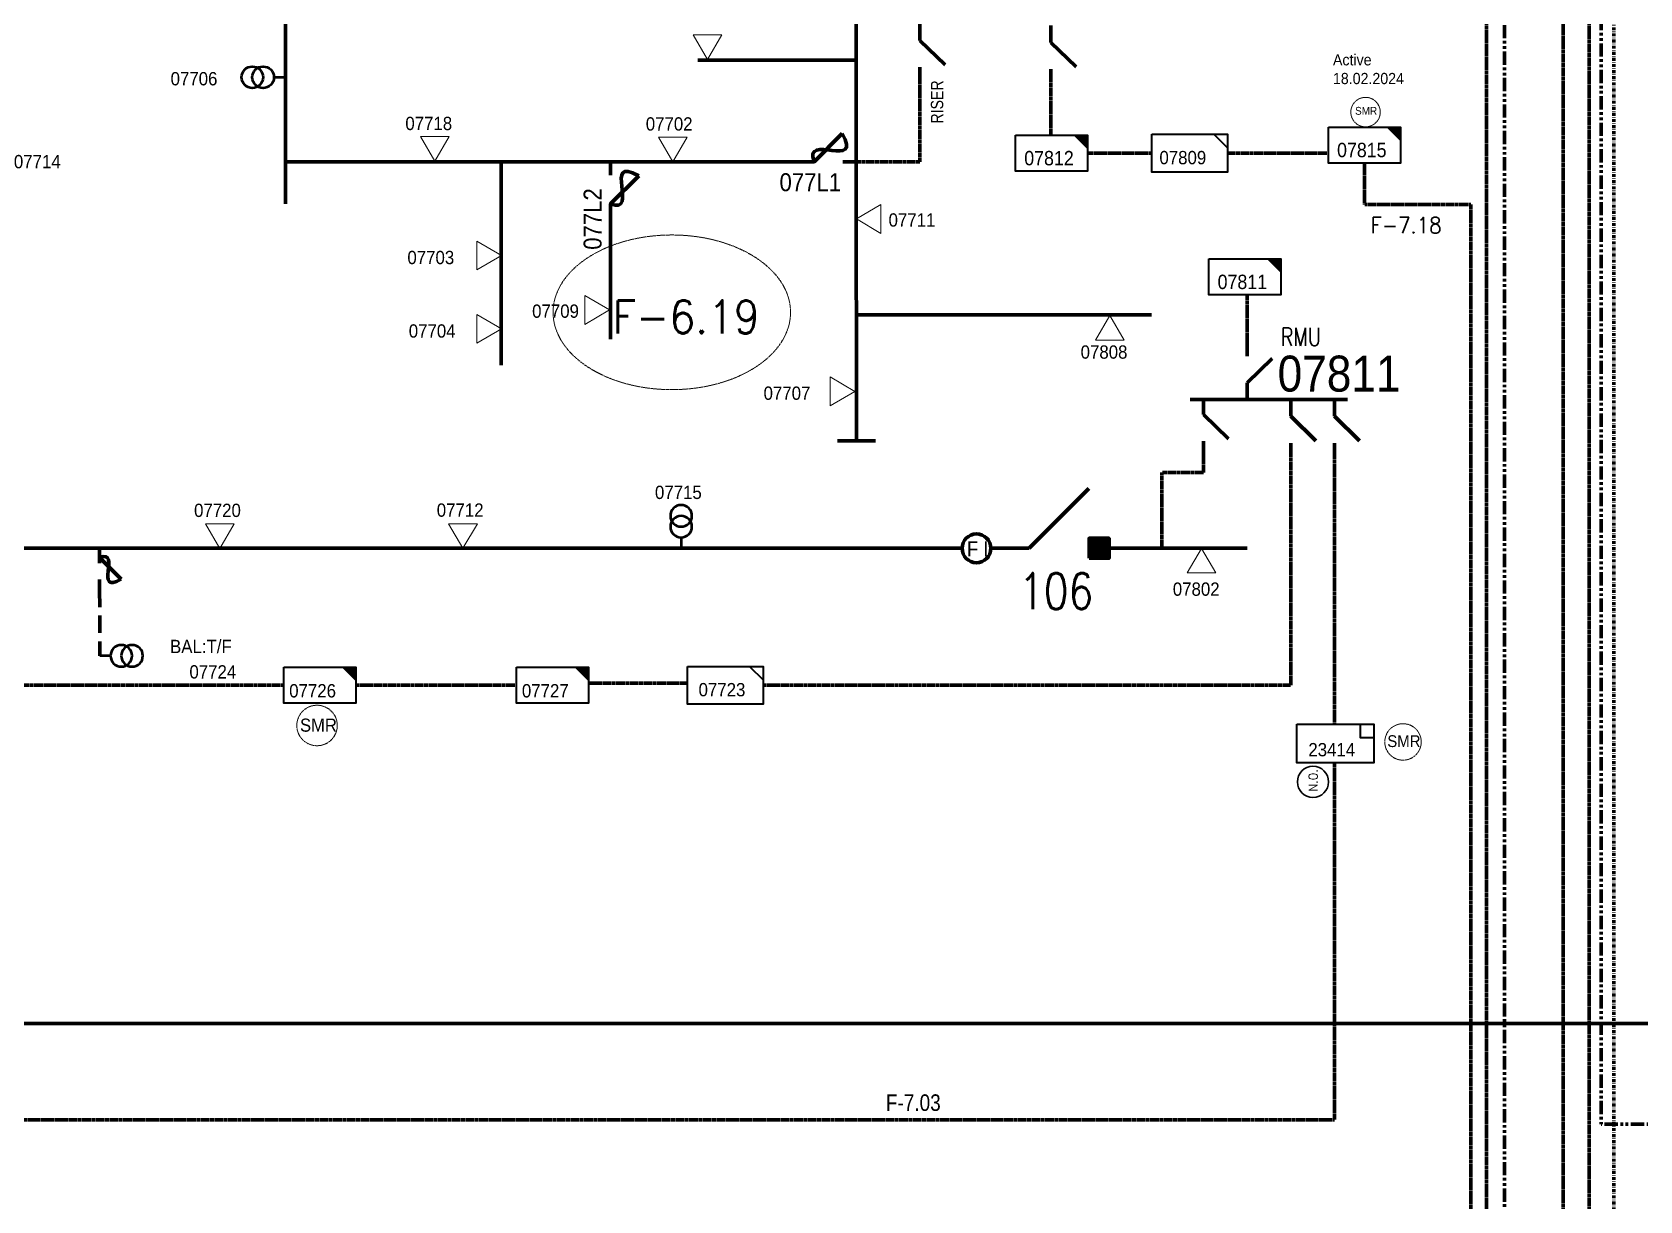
# Model space of a CAD drawing. Header units: metres. Extents: x 65984 to 144644, y -19036 to 23726.
# Drawn here: x 123070.7 to 123517.7, y 20075.8 to 20400.7 of the extents above; entities that cross this region are included whole.
import ezdxf
from ezdxf.enums import TextEntityAlignment as Align

# ---------------------------------------------------------------- set-up
doc = ezdxf.new("R2010")
doc.units = ezdxf.units.M
doc.header["$MEASUREMENT"] = 0
for name, pattern in [('( Phantom )', [2.5, 1.25, -0.25, 0.25, -0.25, 0.25, -0.25]), ('DGN Style 3', [0.013877, 0, -0.013877]), ('DGN Style 4', [1.6, 0.8, -0.4, 0, -0.4]), ('HIDDEN2', [2381.25, 1587.5, -793.75])]:
    doc.linetypes.add(name, pattern=pattern)
doc.layers.get('0').update_dxf_attribs({"color": 95, "lineweight": 40})
for name, color, linetype, lineweight in [('ABS', 7, 'Continuous', 40), ('ABS NUMBER', 112, 'Continuous', 30), ('d_eos', 111, 'Continuous', 40), ('d_eos no', 121, 'Continuous', 40), ('d_fco', 5, 'Continuous', 40), ('d_fco text', 95, 'Continuous', 40), ('d_oh branch', 94, 'Continuous', 40), ('d_switch', 95, 'Continuous', 40), ('d_tf', 1, 'Continuous', 40), ('d_tf no', 6, 'Continuous', 40), ('d_tf_200', 1, 'Continuous', 40), ('d_ug cable', 95, 'Continuous', 40), ('d_ug main line', 95, 'Continuous', 40), ('d_unit sub', 7, 'Continuous', 40), ('EARTH FAULT INDICATOR', 95, 'Continuous', 40), ('FDR  1  08', 13, 'Continuous', 106), ('fedr no', 95, 'Continuous', 40), ('Level 37', 7, 'Continuous', 0), ('O H MAIN FEEDER', 4, 'Continuous', 100), ('SW N O', 114, 'Continuous', 30)]:
    doc.layers.add(name, color=color, linetype=linetype, lineweight=lineweight)
doc.styles.add('NASKHF', font='naskhf.shx', dxfattribs={"height": 8})
doc.styles.add('Style-Andalus', font='andlso.ttf')
doc.styles.add('Style-Arial', font='arial.ttf')
doc.styles.add('Style-ENGINEERING', font='ENGINEERING.shx')
doc.styles.add('Style-msdefault', font='msdefault.shx')
doc.styles.add('Style-STANDARD', font='STANDARD.shx')

# ---------------------------------------------------------------- blocks, each defined once
blk = doc.blocks.new('TF_8')
at = {"color": 0, "linetype": 'ByBlock', "lineweight": -2}
blk.add_line((6.3, 4.95), (9.9, 1.35), dxfattribs=at)
blk.add_3dface([(-10.1, 4.95), (9.9, 4.95), (9.9, -5.05), (-10.1, -5.05)], dxfattribs=at)
blk = doc.blocks.new('TFU_25')
at = {"layer": 'd_tf_200', "color": 7, "linetype": 'Continuous', "lineweight": 53}
blk.add_line((0, 10), (0, 0), dxfattribs=at)
at = {"layer": 'd_tf_200', "color": 7, "linetype": 'Continuous', "lineweight": 53, "extrusion": (0, 0, -1)}
for centre in [(0, 30), (0, 20)]:
    blk.add_circle(centre, 10, dxfattribs=at)
blk = doc.blocks.new('TF3')
at = {"color": 0, "linetype": 'ByBlock', "lineweight": -2}
for p, q in [((11.3, 9), (18.3, 9)), ((18.3, 9), (18.3, 2))]:
    blk.add_line(p, q, dxfattribs=at)
at = {"color": 0, "linetype": 'ByBlock', "lineweight": -2, "flags": 128}
blk.add_lwpolyline([(18.3, 2), (11.3, 2), (11.3, 9)], dxfattribs=at)
at = {"color": 0, "linetype": 'ByBlock', "lineweight": -2}
blk.add_3dface([(-21.7, 9), (18.3, 9), (18.3, -11), (-21.7, -11)], dxfattribs=at)
blk = doc.blocks.new('ABS2_1_1')
at = {"color": 0, "linetype": 'ByBlock', "lineweight": -2, "ltscale": 500}
for q in [(-29900, 43500), (0, 0)]:
    blk.add_line((0, 13600), q, dxfattribs=at)
at = {"color": 0, "linetype": 'ByBlock', "lineweight": -2, "ltscale": 500, "flags": 128}
for points in [[(5000, 43600), (-5000, 43600), (-5000, 53600), (5000, 53600)], [(3791, 49653), (3791, 49653), (3791, 49653)]]:
    blk.add_lwpolyline(points, close=True, dxfattribs=at)
at = {"color": 0, "linetype": 'ByBlock', "lineweight": -2, "ltscale": 500}
for points in [[(5000, 43600), (-5000, 43600), (5000, 53600), (-5000, 53600)], [(3791, 49653), (3791, 49653), (3791, 49653)]]:
    blk.add_solid(points, dxfattribs=at)
blk = doc.blocks.new('FUSE01')
at = {"color": 0, "linetype": 'ByBlock', "lineweight": -2}
blk.add_line((0, -17.15), (0, -22.55), dxfattribs=at)
at = {"color": 0, "linetype": 'ByBlock', "lineweight": -2, "flags": 128}
blk.add_lwpolyline([(0, 0.05), (0, -5.75), (-11.2, -16.95)], dxfattribs=at)
at = {"color": 0, "linetype": 'ByBlock', "lineweight": -2}
blk.add_open_spline([(-11.2, -16.95), (3.4, -25.35), (-11.6, -1.35), (0, -5.75)], degree=3, dxfattribs=at)
blk = doc.blocks.new('TFU_19')
at = {"layer": 'd_tf_200', "color": 3, "linetype": 'Continuous', "lineweight": 53}
blk.add_line((0, 10), (0, 0), dxfattribs=at)
for centre in [(0, 30), (0, 20)]:
    blk.add_circle(centre, 10, dxfattribs=at)
blk = doc.blocks.new('exist.us-1000kva')
at = {"color": 0, "linetype": 'ByBlock', "lineweight": -2, "flags": 128}
blk.add_lwpolyline([(39.99, 12.92), (32.8, 20), (40, 20)], close=True, dxfattribs=at)
at = {"color": 0, "linetype": 'ByBlock', "lineweight": -2, "extrusion": (0, 0, -1)}
blk.add_solid([(-39.99, 12.92), (-32.8, 20), (-40, 20)], dxfattribs=at)
at = {"color": 0, "linetype": 'ByBlock', "lineweight": -2, "xscale": 2, "yscale": 2}
blk.add_blockref('TF_8', (20.2, 10.1), dxfattribs=at)
blk = doc.blocks.new('*U908')
at = {"layer": 'EARTH FAULT INDICATOR', "color": 7, "linetype": 'Continuous', "lineweight": 100}
blk.add_circle((0.02, 0.13), 4, dxfattribs=at)
at = {"layer": 'EARTH FAULT INDICATOR', "color": 7, "lineweight": 140, "style": 'Style-Andalus', "width": 0.9}
blk.add_text('F I', height=4.234, dxfattribs=at).set_placement((-2.61, 2.11), align=Align.TOP_LEFT)
blk = doc.blocks.new('FUSE01_1')
at = {"color": 0, "linetype": 'ByBlock', "lineweight": -2, "ltscale": 500}
blk.add_line((0, -8575), (0, -11275), dxfattribs=at)
at = {"color": 0, "linetype": 'ByBlock', "lineweight": -2, "ltscale": 500, "flags": 128}
blk.add_lwpolyline([(0, 25), (0, -2875), (-5600, -8475)], dxfattribs=at)
at = {"color": 0, "linetype": 'ByBlock', "lineweight": -2, "ltscale": 500}
blk.add_open_spline([(-5600, -8475), (1700, -12675), (-5800, -675), (0, -2875)], degree=3, dxfattribs=at)
blk = doc.blocks.new('TRA1_487')
at = {"layer": 'd_tf', "color": 7, "linetype": 'Continuous', "lineweight": 0, "ltscale": 0.000351504, "flags": 128}
blk.add_lwpolyline([(9.9, -17), (-0.1, 0), (-10.1, -17)], close=True, dxfattribs=at)
blk = doc.blocks.new('TRA1_486')
at = {"layer": 'd_tf', "color": 7, "linetype": 'Continuous', "lineweight": 0, "ltscale": 0.000351504, "xscale": 1.000046564039523, "yscale": 1.000046564039523, "zscale": 1.000046564039523, "rotation": 180}
blk.add_blockref('TRA1_487', (0, 0), dxfattribs=at)
blk = doc.blocks.new('TRA1_489')
at = {"layer": 'd_tf', "color": 3, "linetype": 'Continuous', "lineweight": 0, "ltscale": 0.000351504, "flags": 128}
blk.add_lwpolyline([(10, -17), (0, 0), (-10, -17)], close=True, dxfattribs=at)
blk = doc.blocks.new('TRA1_488')
at = {"layer": 'd_tf', "color": 3, "linetype": 'Continuous', "lineweight": 0, "ltscale": 0.000351504, "xscale": 1.000046564039523, "yscale": 1.000046564039523, "zscale": 1.000046564039523, "rotation": 180}
blk.add_blockref('TRA1_489', (0, 0), dxfattribs=at)
blk = doc.blocks.new('TRA1_491')
at = {"layer": 'd_tf', "color": 3, "linetype": 'Continuous', "lineweight": 0, "ltscale": 0.000351504, "extrusion": (0, 0, -1), "flags": 128}
blk.add_lwpolyline([(-10, -17), (0, 0), (10, -17)], close=True, dxfattribs=at)
blk = doc.blocks.new('TRA1_490')
at = {"layer": 'd_tf', "color": 3, "linetype": 'Continuous', "lineweight": 0, "ltscale": 0.000351504, "xscale": 1.000046564039522, "yscale": 1.000046564039522, "zscale": 1.000046564039522, "rotation": 180}
blk.add_blockref('TRA1_491', (0, 0), dxfattribs=at)
blk = doc.blocks.new('*U969')
at = {"layer": 'SW N O', "color": 3, "ltscale": 0.426762}
blk.add_circle((0, 0), 16.8, dxfattribs=at)
at = {"layer": 'SW N O', "color": 3, "style": 'Style-STANDARD'}
blk.add_text('N.O.', height=9.6, dxfattribs=at).set_placement((1.7, -0.2), align=Align.MIDDLE_CENTER)

msp = doc.modelspace()

# ---------------------------------------------------------------- linework, layer by layer
at = {"layer": 'd_eos', "color": 3, "linetype": 'Continuous', "lineweight": 211, "ltscale": 0.638341}
for p, q in [((123317.55, 20403.04), (123317.55, 20398.39)), ((123353.99, 20402.53), (123353.99, 20397.88)), ((123317.55, 20398.39), (123324.56, 20391.6)), ((123353.99, 20397.88), (123360.99, 20391.09)), ((123317.55, 20390.95), (123317.55, 20388.13)), ((123353.99, 20390.44), (123353.99, 20387.61))]:
    msp.add_line(p, q, dxfattribs=at)
at = {"layer": 'd_eos', "color": 7, "linetype": 'Continuous', "lineweight": 211, "ltscale": 0.638341}
for p, q in [((123408.54, 20310.67), (123408.54, 20313.49)), ((123408.54, 20303.22), (123415.54, 20310.02)), ((123408.54, 20298.57), (123408.54, 20303.22)), ((123436.42, 20298.58), (123392.74, 20298.57)), ((123396.39, 20299.09), (123396.39, 20294.44)), ((123420.68, 20298.58), (123420.68, 20293.93)), ((123432.83, 20298.58), (123432.83, 20293.93)), ((123396.39, 20294.44), (123403.4, 20287.64)), ((123420.68, 20293.93), (123427.69, 20287.13)), ((123432.83, 20293.93), (123439.83, 20287.13)), ((123396.39, 20286.99), (123396.39, 20284.17)), ((123420.68, 20286.48), (123420.68, 20283.66)), ((123432.83, 20286.48), (123432.83, 20283.66))]:
    msp.add_line(p, q, dxfattribs=at)
at = {"layer": 'd_oh branch', "color": 3, "linetype": 'Continuous', "lineweight": 100}
for p, q in [((123299.85, 20392.97), (123255.74, 20392.97)), ((123201.09, 20364.72), (123201.12, 20308.18)), ((123231.5, 20348.92), (123231.5, 20315.34))]:
    msp.add_line(p, q, dxfattribs=at)
at = {"layer": 'd_oh branch', "color": 7, "linetype": 'Continuous', "lineweight": 100}
msp.add_line((123089.44, 20257.23), (123089.44, 20253.08), dxfattribs=at)
at = {"layer": 'd_ug cable', "color": 3, "linetype": 'DGN Style 3', "lineweight": 100}
for p, q in [((123353.99, 20372.07), (123353.99, 20389.03)), ((123364.16, 20367.06), (123382.03, 20367.06))]:
    msp.add_line(p, q, dxfattribs=at)
at = {"layer": 'd_ug cable', "color": 7, "linetype": 'DGN Style 3', "lineweight": 100}
for p, q in [((123408.54, 20327.66), (123408.54, 20313.49)), ((123384.82, 20278.32), (123384.82, 20257.23)), ((123205.34, 20219.14), (123160.65, 20219.14)), ((123252.93, 20219.78), (123225.35, 20219.78))]:
    msp.add_line(p, q, dxfattribs=at)
at = {"layer": 'd_ug cable', "color": 7, "linetype": 'HIDDEN2', "lineweight": 158, "ltscale": 0.003}
msp.add_line((123089.44, 20245.65), (123089.45, 20227.34), dxfattribs=at)
at = {"layer": 'd_ug cable', "color": 57, "linetype": '( Phantom )', "lineweight": 106, "ltscale": 2.94, "true_color": 0x7d8a21, "flags": 128}
msp.add_lwpolyline([(124127.2, 20304.75), (124127.2, 20097.15), (123507.01, 20097.15), (123507.01, 20781.46), (123227.81, 20781.46), (123227.81, 20843.75)], dxfattribs=at)
at = {"layer": 'd_ug cable', "color": 191, "linetype": '( Phantom )', "lineweight": 106, "ltscale": 2.94, "flags": 128}
msp.add_lwpolyline([(123384.21, 20690.87), (123384.21, 20700.94), (123480.12, 20700.94), (123480.12, 19778.95), (114898.62, 19778.95), (114898.62, 19923.56)], dxfattribs=at)
at = {"layer": 'd_ug cable', "color": 5, "linetype": 'DGN Style 3', "lineweight": 100, "flags": 128}
msp.add_lwpolyline([(123460.83, 20656.3), (123460.83, 20632.46), (123475.13, 20632.46), (123475.13, 19772.86), (114852.43, 19771), (114852.67, 19985.2), (114852.67, 19985.2), (114852.67, 19985.5)], dxfattribs=at)
at = {"layer": 'd_ug cable', "color": 30, "linetype": 'DGN Style 3', "lineweight": 140, "flags": 128}
msp.add_lwpolyline([(123535.66, 20621.08), (123496.41, 20621.08), (123496.41, 19991.38), (117971.14, 19991.38), (117971.14, 20024.1)], dxfattribs=at)
at = {"layer": 'd_ug cable', "color": 3, "linetype": 'DGN Style 3', "lineweight": 100, "flags": 128}
for points in [[(123536.45, 20608.93), (123503.67, 20608.93), (123503.67, 19785.82), (114953.59, 19785.82), (114953.59, 20040.85), (114953.59, 20040.85), (114953.59, 20133.59)], [(123299.86, 20364.7), (123317.55, 20364.7), (123317.55, 20388.13)], [(123403.05, 20367.06), (123431.14, 20367.06)], [(123441.15, 20364.32), (123441.15, 20352.83), (123470.79, 20352.83), (123470.79, 19749.02), (114669.88, 19749.02), (114669.88, 19765.67)]]:
    msp.add_lwpolyline(points, dxfattribs=at)
at = {"layer": 'd_ug cable', "color": 7, "linetype": 'DGN Style 3', "lineweight": 100, "flags": 128}
for points in [[(122907.57, 20398.93), (122987.23, 20398.93), (122987.23, 20219.14), (123140.63, 20219.14)], [(123396.39, 20285.58), (123396.39, 20278.32), (123384.82, 20278.32)], [(123273.93, 20219.16), (123420.68, 20219.16), (123420.68, 20283.66)]]:
    msp.add_lwpolyline(points, dxfattribs=at)
at = {"layer": 'd_ug cable', "color": 2, "linetype": 'DGN Style 3', "lineweight": 13}
for centre, radius in [((123441.47, 20378.48), 4.1), ((123149.89, 20207.97), 5.63), ((123451.89, 20203.4), 5.07)]:
    msp.add_circle(centre, radius, dxfattribs=at)
at = {"layer": 'd_ug main line', "color": 60, "linetype": 'DGN Style 4', "lineweight": 140, "flags": 128}
msp.add_lwpolyline([(118699.08, 20085.49), (118699.08, 19955.46), (123510.56, 19955.46), (123510.56, 20787.74), (123417, 20787.74), (123417, 20795.37)], dxfattribs=at)
at = {"layer": 'FDR  1  08', "color": 7, "linetype": 'DGN Style 3', "lineweight": 140, "flags": 128}
for points in [[(123432.83, 20283.66), (123432.83, 20208.42)], [(123432.83, 20197.55), (123432.83, 20098.38)]]:
    msp.add_lwpolyline(points, dxfattribs=at)
at = {"layer": 'FDR  1  08', "color": 22, "linetype": 'DGN Style 3', "lineweight": 140, "flags": 128}
msp.add_lwpolyline([(123432.83, 20098.38), (118755.64, 20098.38), (118755.64, 20154.68)], dxfattribs=at)
at = {"layer": 'fedr no', "color": 82, "linetype": 'DGN Style 3', "lineweight": 13, "true_color": 0x1dc70e}
msp.add_ellipse((123248.55, 20322.83), major_axis=(33.02, 0), ratio=0.651175, dxfattribs=at)
at = {"layer": 'O H MAIN FEEDER', "color": 3, "lineweight": 211, "ltscale": 0.960543}
for p, q in [((123141.09, 20420.42), (123141.13, 20353)), ((123299.86, 20365.34), (123299.84, 20419.56)), ((123141.12, 20364.7), (123284.04, 20364.7)), ((123299.86, 20365.34), (123299.92, 20287.12)), ((123299.89, 20322.11), (123381.99, 20322.11)), ((123305.23, 20287.12), (123294.6, 20287.12))]:
    msp.add_line(p, q, dxfattribs=at)
at = {"layer": 'O H MAIN FEEDER', "color": 7, "lineweight": 211, "ltscale": 0.960543}
for p, q in [((122714.88, 20257.23), (123329.26, 20257.23)), ((123337.26, 20257.23), (123342.13, 20257.23)), ((123370.32, 20257.23), (123408.58, 20257.23))]:
    msp.add_line(p, q, dxfattribs=at)
at = {"layer": 'O H MAIN FEEDER', "color": 200, "lineweight": 211, "ltscale": 0.426762}
msp.add_line((123894.79, 20125.13), (118552.79, 20125.13), dxfattribs=at)

# ---------------------------------------------------------------- block references
at = {"color": 251, "linetype": 'Continuous', "lineweight": 106, "ltscale": 0.290909, "xscale": 0.00107031328785102, "yscale": -0.00107031328785102, "zscale": 0.00204845887995154, "rotation": 180.0000000000001}
msp.add_blockref('FUSE01_1', (123089.44, 20257.72), dxfattribs=at)
at = {"layer": 'ABS', "color": 7, "linetype": 'Continuous', "lineweight": 211, "ltscale": 0.829472, "xscale": 0.000555747191877611, "yscale": 0.000555747191877611, "zscale": 0.0003680335276451397, "rotation": 269.9999999999996}
msp.add_blockref('ABS2_1_1', (123340.34, 20257.22), dxfattribs=at)
at = {"layer": 'd_fco', "color": 3, "linetype": 'Continuous', "lineweight": 100, "xscale": 0.7, "zscale": 0.2499179648993302}
for p, yscale, rotation in [((123284.08, 20364.7), -0.7, 270), ((123231.5, 20348.92), 0.7, 180)]:
    msp.add_blockref('FUSE01', p, dxfattribs=dict(at, yscale=yscale, rotation=rotation))
at = {"layer": 'd_tf', "color": 3, "linetype": 'Continuous', "lineweight": 0, "ltscale": 0.000351504, "xscale": 0.4, "yscale": 0.4, "zscale": 0.4}
for name, p, rotation in [('TRA1_488', (123258.49, 20393.15), 359.9999999999999), ('TRA1_488', (123182.62, 20364.87), 359.9999999999999), ('TRA1_488', (123248.84, 20364.69), 359.9999999999999), ('TRA1_490', (123299.91, 20348.77), 270), ('TRA1_488', (123201.17, 20338.6), 89.99999999999997), ('TRA1_488', (123201.17, 20318.21), 89.99999999999997), ('TRA1_488', (123370.33, 20321.91), 180), ('TRA1_488', (123299.43, 20300.86), 89.99999999999997)]:
    msp.add_blockref(name, p, dxfattribs=dict(at, rotation=rotation))
at = {"layer": 'd_tf', "color": 3, "linetype": 'Continuous', "lineweight": 0, "ltscale": 0.000351504, "extrusion": (0, 0, -1), "xscale": 0.4, "yscale": 0.4, "zscale": 0.4, "rotation": 270}
msp.add_blockref('TRA1_490', (-123231.18, 20323.48), dxfattribs=at)
at = {"layer": 'd_tf', "color": 7, "linetype": 'Continuous', "lineweight": 0, "ltscale": 0.000351504, "xscale": 0.4, "yscale": 0.4, "zscale": 0.4}
for p, rotation in [((123122.79, 20257.2), 359.9999999999999), ((123190.43, 20257.23), 359.9999999999999), ((123395.89, 20257.21), 180)]:
    msp.add_blockref('TRA1_486', p, dxfattribs=dict(at, rotation=rotation))
at = {"layer": 'd_tf_200', "color": 3, "linetype": 'Continuous', "lineweight": 53, "xscale": 0.3, "yscale": 0.3, "zscale": 0.3, "rotation": 89.99999999999987}
msp.add_blockref('TFU_19', (123140.89, 20388.17), dxfattribs=at)
at = {"layer": 'd_tf_200', "color": 7, "linetype": 'Continuous', "lineweight": 53, "xscale": 0.2999999999999999, "yscale": 0.2999999999999999, "zscale": 0.2999999999999999}
for p, rotation in [((123251.14, 20257.25), 359.9999999999999), ((123089.45, 20227.34), 269.9999999999999)]:
    msp.add_blockref('TFU_25', p, dxfattribs=dict(at, rotation=rotation))
at = {"layer": 'd_unit sub', "color": 2, "linetype": 'Continuous', "lineweight": 40, "xscale": 0.5004567291912441, "yscale": 0.5004567291912441, "zscale": 0.8199408297222127}
msp.add_blockref('exist.us-1000kva', (123431.14, 20364.32), dxfattribs=at)
at = {"layer": 'd_unit sub', "color": 3, "linetype": 'Continuous', "lineweight": 40}
for name, p, xscale, yscale, zscale in [('exist.us-1000kva', (123344.15, 20362.06), 0.5004567291912441, 0.5004567291912441, 0.8199408297222127), ('TF_8', (123392.65, 20367.11), 1.050783347005979, 1.050783347005979, 0.2499179648993302)]:
    msp.add_blockref(name, p, dxfattribs=dict(at, xscale=xscale, yscale=yscale, zscale=zscale))
at = {"layer": 'd_unit sub', "color": 7, "linetype": 'Continuous', "lineweight": 40}
for name, p, xscale, yscale, zscale in [('exist.us-1000kva', (123397.92, 20327.66), 0.5004567291912441, 0.5004567291912441, 0.8199408297222127), ('exist.us-1000kva', (123140.63, 20214.14), 0.5004567291912441, 0.5004567291912441, 0.8199408297222127), ('exist.us-1000kva', (123205.34, 20214.14), 0.5004567291912441, 0.5004567291912441, 0.8199408297222127), ('TF_8', (123263.53, 20219.21), 1.049630951242166, 1.049630951242166, 0.2499179648993302), ('TF3', (123433.98, 20203.5), 0.5374847941488775, 0.5374847941488775, 0.2499179648993302)]:
    msp.add_blockref(name, p, dxfattribs=dict(at, xscale=xscale, yscale=yscale, zscale=zscale))
at = {"layer": 'EARTH FAULT INDICATOR', "color": 7, "linetype": 'Continuous', "lineweight": 100}
msp.add_blockref('*U908', (123333.24, 20257.09), dxfattribs=at)
at = {"layer": 'SW N O', "color": 3, "xscale": 0.2580958125901364, "yscale": 0.2580958125901364, "zscale": 0.2580958125901364, "rotation": 90}
msp.add_blockref('*U969', (123426.85, 20192.3), dxfattribs=at)

# ---------------------------------------------------------------- texts
at = {"layer": 'ABS NUMBER', "color": 7, "lineweight": 140, "style": 'Style-STANDARD', "width": 0.88}
msp.add_text('106', height=10, dxfattribs=at).set_placement((123355.43, 20245.32), align=Align.MIDDLE_CENTER)
at = {"layer": 'd_eos no', "color": 7, "linetype": 'Continuous', "lineweight": 140, "style": 'Style-Arial', "width": 0.88}
msp.add_text('07811', height=10, dxfattribs=at).set_placement((123417.02, 20310.79), align=Align.TOP_LEFT)
at = {"layer": 'd_fco text', "color": 3, "linetype": 'Continuous', "lineweight": 70, "style": 'Style-msdefault', "width": 0.92}
msp.add_text('077L1', height=5, dxfattribs=at).set_placement((123278.5, 20361.5), align=Align.TOP_LEFT)
msp.add_text('077L2', height=5, rotation=90, dxfattribs=at).set_placement((123224.02, 20340.22), align=Align.TOP_LEFT)
at = {"layer": 'd_switch', "color": 3, "linetype": 'Continuous', "lineweight": 30, "style": 'Style-ENGINEERING', "width": 0.857143}
msp.add_text('RISER', height=3.43, rotation=90, dxfattribs=at).set_placement((123320.59, 20387.31), align=Align.TOP_RIGHT)
at = {"layer": 'd_switch', "color": 55, "linetype": 'Continuous', "lineweight": 30, "style": 'Style-msdefault', "width": 0.857143}
msp.add_text('F-7.03', height=4.607, dxfattribs=at).set_placement((123308.07, 20105.43), align=Align.TOP_LEFT)
at = {"layer": 'd_tf no', "color": 3, "linetype": 'Continuous', "lineweight": 40, "style": 'Style-msdefault'}
for s, height, width, p in [('07706', 3.7, 0.945946, (123109.17, 20389.62)), ('07718', 3.7, 0.945946, (123174.45, 20377.19)), ('07702', 3.7, 0.945946, (123241.31, 20377.05)), ('07812', 4, 0.925, (123346.56, 20367.69)), ('07809', 3.7, 0.945946, (123384.15, 20367.69)), ('07711', 3.7, 0.945946, (123308.83, 20350.35)), ('07703', 3.7, 0.945946, (123175.02, 20339.92)), ('07704', 3.7, 0.945946, (123175.4, 20319.49)), ('07808', 3.7, 0.945946, (123362.24, 20313.64)), ('07707', 3.7, 0.945946, (123274.07, 20302.2))]:
    msp.add_text(s, height=height, dxfattribs=dict(at, width=width)).set_placement(p, align=Align.TOP_LEFT)
at = {"layer": 'd_tf no', "color": 1, "linetype": 'Continuous', "lineweight": 40, "style": 'Style-msdefault', "width": 0.945946}
for height, p in [(2.185, (123438.56, 20379.93)), (3.646, (123145.16, 20209.89)), (3.281, (123447.52, 20205.26))]:
    msp.add_text('SMR', height=height, dxfattribs=at).set_placement(p, align=Align.TOP_LEFT)
at = {"layer": 'd_tf no', "color": 121, "linetype": 'Continuous', "lineweight": 40, "style": 'Style-msdefault', "width": 0.925}
msp.add_text('07815', height=4, dxfattribs=at).set_placement((123433.55, 20369.95), align=Align.TOP_LEFT)
at = {"layer": 'd_tf no', "color": 18, "linetype": 'Continuous', "lineweight": 40, "style": 'Style-msdefault', "width": 0.945946}
msp.add_text('07714', height=3.7, dxfattribs=at).set_placement((123065.59, 20362.87))
at = {"layer": 'd_tf no', "color": 7, "linetype": 'Continuous', "lineweight": 40, "style": 'Style-msdefault'}
for s, height, width, p in [('07811', 4, 0.925, (123400.33, 20333.29)), ('07726', 3.7, 0.945946, (123142.15, 20219.47)), ('07727', 3.7, 0.945946, (123206.86, 20219.47))]:
    msp.add_text(s, height=height, dxfattribs=dict(at, width=width)).set_placement(p, align=Align.TOP_LEFT)
at = {"layer": 'd_tf no', "color": 3, "linetype": 'Continuous', "lineweight": 40, "style": 'Style-msdefault', "width": 0.945946}
msp.add_text('07709', height=3.7, dxfattribs=at).set_placement((123222.72, 20325.01), align=Align.TOP_RIGHT)
at = {"layer": 'd_tf no', "color": 7, "linetype": 'Continuous', "lineweight": 40, "style": 'Style-ENGINEERING', "width": 0.945946}
for s, p in [('07715', (123250.37, 20272.78)), ('07720', (123122.2, 20267.78)), ('07712', (123189.69, 20267.85)), ('07802', (123394.38, 20245.88)), ('BAL:T/F', (123117.59, 20229.94)), ('07724', (123120.91, 20222.88)), ('07723', (123262.5, 20217.93)), ('23414', (123432.07, 20201.25))]:
    msp.add_text(s, height=3.7, dxfattribs=at).set_placement(p, align=Align.MIDDLE_CENTER)
at = {"layer": 'd_tf no', "color": 121, "linetype": 'Continuous', "lineweight": 40, "insert": (123432.41, 20394.58), "char_height": 3.1172, "attachment_point": 1, "style": 'NASKHF'}
msp.add_mtext('\\Fmsdefault;\\H1x;\\W0.945946;Active\\P18.02.2024', dxfattribs=at)
at = {"layer": 'fedr no', "color": 6, "linetype": 'Continuous', "lineweight": 40, "attachment_point": 5, "style": 'Style-STANDARD'}
for s, insert, char_height in [('F-7.18', (123452.77, 20347.04), 4.426), ('F-6.19', (123252.55, 20321.56), 9.172)]:
    msp.add_mtext(s, dxfattribs=dict(at, insert=insert, char_height=char_height))
at = {"layer": 'Level 37', "color": 7, "linetype": 'Continuous', "lineweight": 53, "style": 'Style-STANDARD', "width": 0.854701}
msp.add_text('RMU', height=4.993, dxfattribs=at).set_placement((123423.5, 20315.99), align=Align.MIDDLE_CENTER)

doc.saveas('drawing.dxf')
